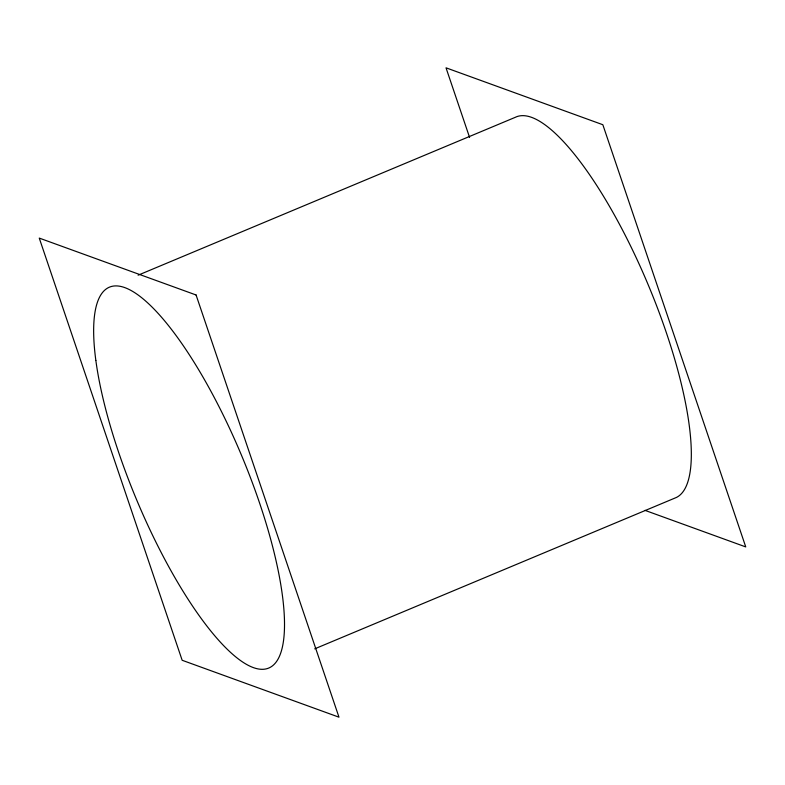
<?xml version="1.0" encoding="UTF-8"?>
<svg xmlns="http://www.w3.org/2000/svg" width="785" height="785" viewBox="0 0 785 785"><rect width="100%" height="100%" fill="white"/><g stroke="black" fill="none" stroke-linecap="round" stroke-linejoin="round"><path stroke-width="1.18" d="M138.111 275.192L515.5 117.23A206.455 56.971 67.3 0 1 647.409 282.934A206.455 56.971 67.3 0 1 676.268 497.513L314.697 648.852M645.015 510.368L745.75 546.919L602.841 124.727L446.017 67.814L469.577 137.414M196.073 294.983L39.25 238.081L182.159 660.273L338.983 717.186L196.073 294.983M95.849 360.462A206.455 56.971 67.3 0 0 253.418 667.623A206.455 56.971 67.3 0 0 218.073 404.815A206.455 56.971 67.3 0 0 95.849 360.462"/></g></svg>
